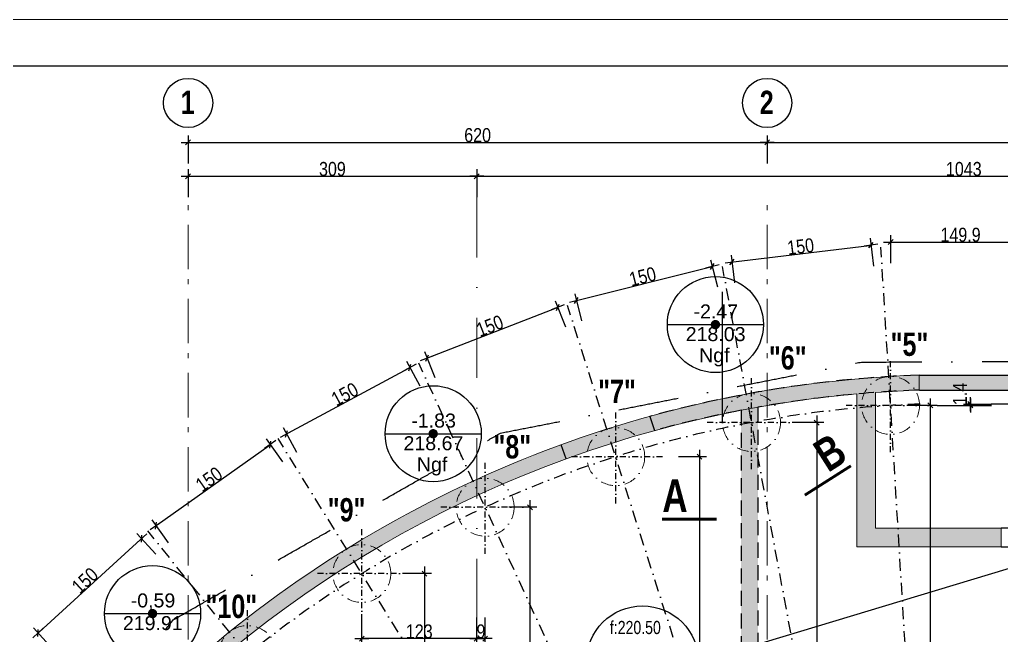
# Model space of a CAD drawing. Header units: centimetres. Extents: x 0 to 26456, y -12469 to -8269.
# Drawn here: x 22322 to 23373, y -8929 to -8269 of the extents above; entities that cross this region are included whole.
import ezdxf
from ezdxf.enums import TextEntityAlignment as Align

# ---------------------------------------------------------------- set-up
doc = ezdxf.new("R2010")
doc.units = ezdxf.units.CM
doc.header["$LTSCALE"] = 25.4
doc.header["$PDMODE"] = 1
doc.header["$PDSIZE"] = -2
for name, pattern in [('CACHEX2', [19.049999999999997, 12.7, -6.35]), ('Style de ligne -6', [1.0416400000000001, 0.625, -0.20828, 0.06943000000000005, -0.13893]), ('TIRETPTX2', [50.8, 25.4, -12.7, 0, -12.7])]:
    doc.linetypes.add(name, pattern=pattern)
for name, color, linetype in [('01_cote_gen', 4, 'Continuous'), ('01_linteaux', 2, 'Continuous'), ('01_murs_sup', 2, 'CACHEX2'), ('01_poch_murs', 253, 'Continuous'), ('01_texte', 230, 'Continuous'), ('AA_COTES', 2, 'Continuous')]:
    doc.layers.add(name, color=color, linetype=linetype)
for name, color, linetype, lineweight in [('01_murs_coup', 5, 'Continuous', 60), ('01_PIEUX', 5, 'Continuous', 60), ('B Général', 7, 'Continuous', 5)]:
    doc.layers.add(name, color=color, linetype=linetype, lineweight=lineweight)
doc.styles.add('Eurostile', font='')
doc.styles.add('impact', font='impact.ttf')
doc.styles.add('MATTE_TXT', font='arial.ttf')
doc.styles.add('STYLE2', font='ARIALN.TTF')
doc.styles.get('Eurostile').set_extended_font_data('Eurostile')
doc.dimstyles.new('JB50', dxfattribs={"dimscale": 0.1, "dimtxt": 150, "dimasz": 15, "dimexe": 0.1, "dimexo": 0.1, "dimgap": 0.09, "dimtad": 1, "dimdec": 1, "dimdsep": 46, "dimtxsty": 'STYLE2', "dimblk1": 'BOND_G', "dimblk2": 'BOND_D', "dimsah": 1, "dimcen": 1.5, "dimdle": 0.01, "dimse1": 1, "dimse2": 1, "dimclrd": 4, "dimclre": 2, "dimclrt": 6, "dimazin": 2, "dimtfac": 2.333333333333333, "dimtdec": 1, "dimtix": 1, "dimtmove": 2, "dimatfit": 3, "dimldrblk": 'BOND_G', "dimfxl": 1, "dimtolj": 1, "dimtzin": 0, "dimarcsym": 0})

# ---------------------------------------------------------------- blocks, each defined once
blk = doc.blocks.new('BOND_G')
at = {"layer": 'AA_COTES', "color": 0}
for p, q in [((0, -5), (0, 14.99999999999999)), ((5, 0), (-5, 0)), ((1.767766952966312, 1.767766952966312), (-1.767766952966426, -1.767766952966426))]:
    blk.add_line(p, q, dxfattribs=at)
blk = doc.blocks.new('BOND_D')
at = {"layer": 'AA_COTES', "color": 0}
for p, q in [((5, 0), (-5, 0)), ((-1.767766952966312, -1.767766952966312), (1.767766952966426, 1.767766952966426)), ((0, 5), (0, -15))]:
    blk.add_line(p, q, dxfattribs=at)
blk = doc.blocks.new('*D4')
at = {"layer": '01_cote_gen', "color": 4, "lineweight": -2, "transparency": 16777216}
blk.add_line((22813.11679934855, -8437.09799820032), (23853.10769220155, -8437.09799820032), dxfattribs=at)
at = {"layer": 'Defpoints', "color": 0, "transparency": 16777216}
for p in [(23854.60769220155, -8437.09799820032), (22811.61679934855, -8628.051848474306), (23854.60769220155, -8655.22295320542)]:
    blk.add_point(p, dxfattribs=at)
at = {"layer": '01_cote_gen', "color": 4, "lineweight": -2, "transparency": 16777216, "xscale": 1.5, "yscale": 1.5, "zscale": 1.5, "rotation": 180}
blk.add_blockref('BOND_G', (22811.61679934855, -8437.09799820032), dxfattribs=at)
at = {"layer": '01_cote_gen', "color": 4, "lineweight": -2, "transparency": 16777216, "xscale": 1.5, "yscale": 1.5, "zscale": 1.5}
blk.add_blockref('BOND_D', (23854.60769220155, -8437.09799820032), dxfattribs=at)
at = {"layer": '01_cote_gen', "color": 6, "transparency": 16777216, "insert": (23333.11224577505, -8429.430403384495), "char_height": 15, "attachment_point": 5, "style": 'STYLE2'}
blk.add_mtext('\\A1;1043', dxfattribs=at)
blk = doc.blocks.new('*D5')
at = {"layer": '01_cote_gen', "color": 4, "lineweight": -2, "transparency": 16777216}
for p, q in [((23340.1865735763, -8679.771448664153), (23340.1865735763, -8678.271448664153)), ((23340.1865735763, -8681.271448664153), (23340.1865735763, -8682.70054352863)), ((23340.1865735763, -8684.20054352863), (23340.1865735763, -8685.70054352863))]:
    blk.add_line(p, q, dxfattribs=at)
at = {"layer": 'Defpoints', "color": 0, "transparency": 16777216}
for p in [(23348.98989700803, -8681.271448664153), (23337.69085532631, -8682.70054352863), (23340.1865735763, -8682.70054352863)]:
    blk.add_point(p, dxfattribs=at)
at = {"layer": '01_cote_gen', "color": 4, "lineweight": -2, "transparency": 16777216, "xscale": 1.5, "yscale": 1.5, "zscale": 1.5}
for name, p, rotation in [('BOND_G', (23340.1865735763, -8681.271448664153), 270), ('BOND_D', (23340.1865735763, -8682.70054352863), 90)]:
    blk.add_blockref(name, p, dxfattribs=dict(at, rotation=rotation))
at = {"layer": '01_cote_gen', "color": 6, "transparency": 16777216, "insert": (23328.91855493089, -8670.407306938645), "char_height": 15, "attachment_point": 5, "rotation": 90, "style": 'STYLE2'}
blk.add_mtext('\\A1;1.4', dxfattribs=at)
blk = doc.blocks.new('*D6')
at = {"layer": '01_cote_gen', "color": 4, "lineweight": -2, "transparency": 16777216}
blk.add_line((22504.06853138313, -8400.81244869095), (23121.06599098188, -8400.81244869095), dxfattribs=at)
at = {"layer": 'Defpoints', "color": 0, "transparency": 16777216}
for p in [(22502.56853138313, -8404.476490234649), (23122.56599098188, -8400.81244869095), (23122.56599098188, -8404.476490234649)]:
    blk.add_point(p, dxfattribs=at)
at = {"layer": '01_cote_gen', "color": 4, "lineweight": -2, "transparency": 16777216, "xscale": 1.5, "yscale": 1.5, "zscale": 1.5, "rotation": 180}
blk.add_blockref('BOND_G', (22502.56853138313, -8400.81244869095), dxfattribs=at)
at = {"layer": '01_cote_gen', "color": 4, "lineweight": -2, "transparency": 16777216, "xscale": 1.5, "yscale": 1.5, "zscale": 1.5}
blk.add_blockref('BOND_D', (23122.56599098188, -8400.81244869095), dxfattribs=at)
at = {"layer": '01_cote_gen', "color": 6, "transparency": 16777216, "insert": (22812.56726118251, -8393.144853875125), "char_height": 15, "attachment_point": 5, "style": 'STYLE2'}
blk.add_mtext('\\A1;620', dxfattribs=at)
blk = doc.blocks.new('*D7')
at = {"layer": '01_cote_gen', "color": 4, "lineweight": -2, "transparency": 16777216}
blk.add_line((23124.06599098188, -8400.81244869095), (23671.08265477331, -8400.81244869095), dxfattribs=at)
at = {"layer": 'Defpoints', "color": 0, "transparency": 16777216}
for p in [(23672.58265477331, -8362.340485538267), (23122.56599098188, -8404.476490234649), (23672.58265477331, -8400.81244869095)]:
    blk.add_point(p, dxfattribs=at)
at = {"layer": '01_cote_gen', "color": 4, "lineweight": -2, "transparency": 16777216, "xscale": 1.5, "yscale": 1.5, "zscale": 1.5, "rotation": 180}
blk.add_blockref('BOND_G', (23122.56599098188, -8400.81244869095), dxfattribs=at)
at = {"layer": '01_cote_gen', "color": 4, "lineweight": -2, "transparency": 16777216, "xscale": 1.5, "yscale": 1.5, "zscale": 1.5}
blk.add_blockref('BOND_D', (23672.58265477331, -8400.81244869095), dxfattribs=at)
at = {"layer": '01_cote_gen', "color": 6, "transparency": 16777216, "insert": (23397.5743228776, -8393.144853875125), "char_height": 15, "attachment_point": 5, "style": 'STYLE2'}
blk.add_mtext('\\A1;550', dxfattribs=at)
blk = doc.blocks.new('*D11')
at = {"layer": '01_cote_gen', "color": 4, "lineweight": -2, "ltscale": 3, "transparency": 16777216}
blk.add_line((23256.19249548027, -8507.610611675671), (23403.10769220155, -8507.610611675671), dxfattribs=at)
at = {"layer": 'Defpoints', "color": 0, "ltscale": 3, "transparency": 16777216}
for p in [(23404.60769220155, -8507.610611675671), (23254.69249548027, -8652.700543528781), (23404.60769220155, -8651.271448664153)]:
    blk.add_point(p, dxfattribs=at)
at = {"layer": '01_cote_gen', "color": 4, "lineweight": -2, "ltscale": 3, "transparency": 16777216, "xscale": 1.5, "yscale": 1.5, "zscale": 1.5, "rotation": 180}
blk.add_blockref('BOND_G', (23254.69249548027, -8507.610611675671), dxfattribs=at)
at = {"layer": '01_cote_gen', "color": 4, "lineweight": -2, "ltscale": 3, "transparency": 16777216, "xscale": 1.5, "yscale": 1.5, "zscale": 1.5}
blk.add_blockref('BOND_D', (23404.60769220155, -8507.610611675671), dxfattribs=at)
at = {"layer": '01_cote_gen', "color": 6, "ltscale": 3, "transparency": 16777216, "insert": (23329.65009384091, -8499.943016859846), "char_height": 15, "attachment_point": 5, "style": 'STYLE2'}
blk.add_mtext('\\A1;149.9', dxfattribs=at)
blk = doc.blocks.new('*D12')
at = {"layer": '01_cote_gen', "color": 4, "lineweight": -2, "ltscale": 3, "transparency": 16777216}
blk.add_line((23086.40844261652, -8528.928467902506), (23232.29918513714, -8511.167859108715), dxfattribs=at)
at = {"layer": 'Defpoints', "color": 0, "ltscale": 3, "transparency": 16777216}
for p in [(23233.78819187311, -8510.986588757545), (23251.06708845689, -8652.920408809076), (23102.19833246432, -8671.043558305204)]:
    blk.add_point(p, dxfattribs=at)
at = {"layer": '01_cote_gen', "color": 4, "lineweight": -2, "ltscale": 3, "transparency": 16777216, "xscale": 1.5, "yscale": 1.5, "zscale": 1.5}
for name, p, rotation in [('BOND_D', (23233.78819187311, -8510.986588757545), 6.940982136506306), ('BOND_G', (23084.91943588054, -8529.109738253675), 186.9409821365063)]:
    blk.add_blockref(name, p, dxfattribs=dict(at, rotation=rotation))
at = {"layer": '01_cote_gen', "color": 6, "ltscale": 3, "transparency": 16777216, "insert": (23158.4272088069, -8512.436763285936), "char_height": 15, "attachment_point": 5, "rotation": 6.940982136506305, "style": 'STYLE2'}
blk.add_mtext('\\A1;150', dxfattribs=at)
blk = doc.blocks.new('*D13')
at = {"layer": '01_cote_gen', "color": 4, "lineweight": -2, "ltscale": 3, "transparency": 16777216}
blk.add_line((22919.84710811955, -8569.999089297226), (23062.3955473764, -8534.17444881681), dxfattribs=at)
at = {"layer": 'Defpoints', "color": 0, "ltscale": 3, "transparency": 16777216}
for p in [(23063.85030970044, -8533.808844412337), (23098.51165139825, -8671.728446544068), (22953.05368749333, -8708.28429583343)]:
    blk.add_point(p, dxfattribs=at)
at = {"layer": '01_cote_gen', "color": 4, "lineweight": -2, "ltscale": 3, "transparency": 16777216, "xscale": 1.5, "yscale": 1.5, "zscale": 1.5}
for name, p, rotation in [('BOND_D', (23063.85030970044, -8533.808844412337), 14.10716349451019), ('BOND_G', (22918.39234579552, -8570.364693701697), 194.1071634945102)]:
    blk.add_blockref(name, p, dxfattribs=dict(at, rotation=rotation))
at = {"layer": '01_cote_gen', "color": 6, "ltscale": 3, "transparency": 16777216, "insert": (22989.25245679039, -8544.650417021001), "char_height": 15, "attachment_point": 5, "rotation": 14.107163494510194, "style": 'STYLE2'}
blk.add_mtext('\\A1;150', dxfattribs=at)
blk = doc.blocks.new('*D14')
at = {"layer": '01_cote_gen', "color": 4, "lineweight": -2, "ltscale": 3, "transparency": 16777216}
blk.add_line((22759.9651137356, -8631.229196153961), (22897.00827380621, -8578.100722827754), dxfattribs=at)
at = {"layer": 'Defpoints', "color": 0, "ltscale": 3, "transparency": 16777216}
for p in [(22898.40685261266, -8577.558526071822), (22949.52184046411, -8709.407966185092), (22809.6815227806, -8763.620833023164)]:
    blk.add_point(p, dxfattribs=at)
at = {"layer": '01_cote_gen', "color": 4, "lineweight": -2, "ltscale": 3, "transparency": 16777216, "xscale": 1.5, "yscale": 1.5, "zscale": 1.5}
for name, p, rotation in [('BOND_D', (22898.40685261266, -8577.558526071822), 21.19016349450769), ('BOND_G', (22758.56653492915, -8631.771392909894), 201.1901634945077)]:
    blk.add_blockref(name, p, dxfattribs=dict(at, rotation=rotation))
at = {"layer": '01_cote_gen', "color": 6, "ltscale": 3, "transparency": 16777216, "insert": (22825.71513041428, -8597.51580242028), "char_height": 15, "attachment_point": 5, "rotation": 21.190163494507694, "style": 'STYLE2'}
blk.add_mtext('\\A1;150', dxfattribs=at)
blk = doc.blocks.new('*D15')
at = {"layer": '01_cote_gen', "color": 4, "lineweight": -2, "ltscale": 3, "transparency": 16777216}
blk.add_line((22609.2976188597, -8712.325001130026), (22738.7438284932, -8642.703587673888), dxfattribs=at)
at = {"layer": 'Defpoints', "color": 0, "ltscale": 3, "transparency": 16777216}
for p in [(22740.06487746256, -8641.99307404238), (22806.31518526913, -8765.171429765027), (22674.22687769692, -8836.213870484178)]:
    blk.add_point(p, dxfattribs=at)
at = {"layer": '01_cote_gen', "color": 4, "lineweight": -2, "ltscale": 3, "transparency": 16777216, "xscale": 1.5, "yscale": 1.5, "zscale": 1.5}
for name, p, rotation in [('BOND_D', (22740.06487746256, -8641.99307404238), 28.27316349450504), ('BOND_G', (22607.97656989034, -8713.035514761534), 208.273163494505)]:
    blk.add_blockref(name, p, dxfattribs=dict(at, rotation=rotation))
at = {"layer": '01_cote_gen', "color": 6, "ltscale": 3, "transparency": 16777216, "insert": (22670.38876991811, -8670.761448916019), "char_height": 15, "attachment_point": 5, "rotation": 28.27316349450504, "style": 'STYLE2'}
blk.add_mtext('\\A1;150', dxfattribs=at)
blk = doc.blocks.new('*D16')
at = {"layer": '01_cote_gen', "color": 4, "lineweight": -2, "ltscale": 3, "transparency": 16777216}
blk.add_line((22469.47936920094, -8810.6275604507), (22589.35290837535, -8725.575829099093), dxfattribs=at)
at = {"layer": 'Defpoints', "color": 0, "ltscale": 3, "transparency": 16777216}
for p in [(22590.57626451555, -8724.707843065647), (22671.07742965817, -8838.167727067506), (22548.75717820338, -8924.955430486003)]:
    blk.add_point(p, dxfattribs=at)
at = {"layer": '01_cote_gen', "color": 4, "lineweight": -2, "ltscale": 3, "transparency": 16777216, "xscale": 1.5, "yscale": 1.5, "zscale": 1.5}
for name, p, rotation in [('BOND_D', (22590.57626451555, -8724.707843065647), 35.35616349450285), ('BOND_G', (22468.25601306075, -8811.495546484144), 215.3561634945029)]:
    blk.add_blockref(name, p, dxfattribs=dict(at, rotation=rotation))
at = {"layer": '01_cote_gen', "color": 6, "ltscale": 3, "transparency": 16777216, "insert": (22524.97922864798, -8761.848228642602), "char_height": 15, "attachment_point": 5, "rotation": 35.356163494502844, "style": 'STYLE2'}
blk.add_mtext('\\A1;150', dxfattribs=at)
blk = doc.blocks.new('*D17')
at = {"layer": '01_cote_gen', "color": 4, "lineweight": -2, "ltscale": 3, "transparency": 16777216}
blk.add_line((22343.14178460067, -8925.603607226258), (22451.61303967091, -8826.41969107254), dxfattribs=at)
at = {"layer": 'Defpoints', "color": 0, "ltscale": 3, "transparency": 16777216}
for p in [(22452.72003106233, -8825.407480590806), (22545.87268923757, -8927.282725461539), (22435.18745138449, -9028.491062578723)]:
    blk.add_point(p, dxfattribs=at)
at = {"layer": '01_cote_gen', "color": 4, "lineweight": -2, "ltscale": 3, "transparency": 16777216, "xscale": 1.5, "yscale": 1.5, "zscale": 1.5}
for name, p, rotation in [('BOND_D', (22452.72003106233, -8825.407480590806), 42.43916349449707), ('BOND_G', (22342.03479320925, -8926.615817707992), 222.439163494497)]:
    blk.add_blockref(name, p, dxfattribs=dict(at, rotation=rotation))
at = {"layer": '01_cote_gen', "color": 6, "ltscale": 3, "transparency": 16777216, "insert": (22392.20326557428, -8870.353008180082), "char_height": 15, "attachment_point": 5, "rotation": 42.43916349449706, "style": 'STYLE2'}
blk.add_mtext('\\A1;150', dxfattribs=at)
blk = doc.blocks.new('*D24')
at = {"layer": '01_cote_gen', "color": 4, "lineweight": -2, "ltscale": 3, "transparency": 16777216}
blk.add_line((22504.06853138313, -8437.09799820032), (22810.11679934855, -8437.09799820032), dxfattribs=at)
at = {"layer": 'Defpoints', "color": 0, "ltscale": 3, "transparency": 16777216}
for p in [(22811.61679934855, -8437.09799820032), (22502.56853138313, -8647.511518568235), (22811.61679934855, -8647.511518568235)]:
    blk.add_point(p, dxfattribs=at)
at = {"layer": '01_cote_gen', "color": 4, "lineweight": -2, "ltscale": 3, "transparency": 16777216, "xscale": 1.5, "yscale": 1.5, "zscale": 1.5, "rotation": 180}
blk.add_blockref('BOND_G', (22502.56853138313, -8437.09799820032), dxfattribs=at)
at = {"layer": '01_cote_gen', "color": 4, "lineweight": -2, "ltscale": 3, "transparency": 16777216, "xscale": 1.5, "yscale": 1.5, "zscale": 1.5}
blk.add_blockref('BOND_D', (22811.61679934855, -8437.09799820032), dxfattribs=at)
at = {"layer": '01_cote_gen', "color": 6, "ltscale": 3, "transparency": 16777216, "insert": (22657.09266536584, -8429.430403384495), "char_height": 15, "attachment_point": 5, "style": 'STYLE2'}
blk.add_mtext('\\A1;309', dxfattribs=at)
blk = doc.blocks.new('*D70')
at = {"layer": '01_cote_gen', "color": 4, "lineweight": -2, "ltscale": 3, "transparency": 16777216}
blk.add_line((22755.70509486925, -8864.367652609077), (22755.70509486925, -10478.11906668692), dxfattribs=at)
at = {"layer": 'Defpoints', "color": 0, "ltscale": 3, "transparency": 16777216}
for p in [(22738.581576638, -8862.867652609077), (22526.94783107869, -10479.61906668692), (22755.70509486925, -10479.61906668692)]:
    blk.add_point(p, dxfattribs=at)
at = {"layer": '01_cote_gen', "color": 4, "lineweight": -2, "ltscale": 3, "transparency": 16777216, "xscale": 1.5, "yscale": 1.5, "zscale": 1.5}
for name, p, rotation in [('BOND_G', (22755.70509486925, -8862.867652609077), 90), ('BOND_D', (22755.70509486925, -10479.61906668692), 270)]:
    blk.add_blockref(name, p, dxfattribs=dict(at, rotation=rotation))
at = {"layer": '01_cote_gen', "color": 6, "ltscale": 3, "transparency": 16777216, "insert": (22748.03750005343, -9769.955014472356), "char_height": 15, "attachment_point": 5, "rotation": 90, "style": 'STYLE2'}
blk.add_mtext('\\A1;1616.8', dxfattribs=at)
blk = doc.blocks.new('*D71')
at = {"layer": '01_cote_gen', "color": 4, "lineweight": -2, "ltscale": 3, "transparency": 16777216}
blk.add_line((22868.62424781564, -8793.34124405252), (22868.62424781564, -10478.11906668692), dxfattribs=at)
at = {"layer": 'Defpoints', "color": 0, "ltscale": 3, "transparency": 16777216}
for p in [(22876.17766987517, -8791.84124405252), (22594.509726153, -10479.61906668692), (22868.62424781564, -10479.61906668692)]:
    blk.add_point(p, dxfattribs=at)
at = {"layer": '01_cote_gen', "color": 4, "lineweight": -2, "ltscale": 3, "transparency": 16777216, "xscale": 1.5, "yscale": 1.5, "zscale": 1.5}
for name, p, rotation in [('BOND_G', (22868.62424781564, -8791.84124405252), 90), ('BOND_D', (22868.62424781564, -10479.61906668692), 270)]:
    blk.add_blockref(name, p, dxfattribs=dict(at, rotation=rotation))
at = {"layer": '01_cote_gen', "color": 6, "ltscale": 3, "transparency": 16777216, "insert": (22860.95665299982, -9635.730155369714), "char_height": 15, "attachment_point": 5, "rotation": 90, "style": 'STYLE2'}
blk.add_mtext('\\A1;1687.8', dxfattribs=at)
blk = doc.blocks.new('*D72')
at = {"layer": '01_cote_gen', "color": 4, "lineweight": -2, "ltscale": 3, "transparency": 16777216}
blk.add_line((23050.13141573343, -8739.14061144355), (23050.13141573343, -10478.11906668692), dxfattribs=at)
at = {"layer": 'Defpoints', "color": 0, "ltscale": 3, "transparency": 16777216}
for p in [(23014.98744852547, -8737.64061144355), (23027.63141573343, -10479.61906668692), (23050.13141573343, -10479.61906668692)]:
    blk.add_point(p, dxfattribs=at)
at = {"layer": '01_cote_gen', "color": 4, "lineweight": -2, "ltscale": 3, "transparency": 16777216, "xscale": 1.5, "yscale": 1.5, "zscale": 1.5}
for name, p, rotation in [('BOND_G', (23050.13141573343, -8737.64061144355), 90), ('BOND_D', (23050.13141573343, -10479.61906668692), 270)]:
    blk.add_blockref(name, p, dxfattribs=dict(at, rotation=rotation))
at = {"layer": '01_cote_gen', "color": 6, "ltscale": 3, "transparency": 16777216, "insert": (23042.59171996263, -9608.629839065228), "char_height": 15, "attachment_point": 5, "rotation": 90, "style": 'STYLE2'}
blk.add_mtext('\\A1;1742', dxfattribs=at)
blk = doc.blocks.new('*D73')
at = {"layer": '01_cote_gen', "color": 4, "lineweight": -2, "ltscale": 3, "transparency": 16777216}
blk.add_line((23175.6246901243, -8702.593011720415), (23175.6246901243, -10478.11906668692), dxfattribs=at)
at = {"layer": 'Defpoints', "color": 0, "ltscale": 3, "transparency": 16777216}
for p in [(23155.87397407896, -8701.093011720415), (22929.34263690534, -10479.61906668692), (23175.6246901243, -10479.61906668692)]:
    blk.add_point(p, dxfattribs=at)
at = {"layer": '01_cote_gen', "color": 4, "lineweight": -2, "ltscale": 3, "transparency": 16777216, "xscale": 1.5, "yscale": 1.5, "zscale": 1.5}
for name, p, rotation in [('BOND_G', (23175.6246901243, -8701.093011720415), 90), ('BOND_D', (23175.6246901243, -10479.61906668692), 270)]:
    blk.add_blockref(name, p, dxfattribs=dict(at, rotation=rotation))
at = {"layer": '01_cote_gen', "color": 6, "ltscale": 3, "transparency": 16777216, "insert": (23167.95709530848, -9590.356039203662), "char_height": 15, "attachment_point": 5, "rotation": 90, "style": 'STYLE2'}
blk.add_mtext('\\A1;1778.5', dxfattribs=at)
blk = doc.blocks.new('*D74')
at = {"layer": '01_cote_gen', "color": 4, "lineweight": -2, "ltscale": 3, "transparency": 16777216}
blk.add_line((23297.18423705065, -8684.20054352863), (23297.18423705065, -10478.11906668692), dxfattribs=at)
at = {"layer": 'Defpoints', "color": 0, "ltscale": 3, "transparency": 16777216}
for p in [(23291.04749335541, -8682.70054352863), (23291.04749335541, -10479.61906668692), (23297.18423705065, -10479.61906668692)]:
    blk.add_point(p, dxfattribs=at)
at = {"layer": '01_cote_gen', "color": 4, "lineweight": -2, "ltscale": 3, "transparency": 16777216, "xscale": 1.5, "yscale": 1.5, "zscale": 1.5}
for name, p, rotation in [('BOND_G', (23297.18423705065, -8682.70054352863), 90), ('BOND_D', (23297.18423705065, -10479.61906668692), 270)]:
    blk.add_blockref(name, p, dxfattribs=dict(at, rotation=rotation))
at = {"layer": '01_cote_gen', "color": 6, "ltscale": 3, "transparency": 16777216, "insert": (23289.51664223483, -9474.66096275775), "char_height": 15, "attachment_point": 5, "rotation": 90, "style": 'STYLE2'}
blk.add_mtext('\\A1;1796.9', dxfattribs=at)
blk = doc.blocks.new('*D75')
at = {"layer": '01_cote_gen', "color": 4, "lineweight": -2, "ltscale": 3, "transparency": 16777216}
blk.add_line((22819.14007581396, -8932.648922065668), (22813.11679934855, -8932.648922065668), dxfattribs=at)
at = {"layer": 'Defpoints', "color": 0, "ltscale": 3, "transparency": 16777216}
for p in [(22820.64007581396, -8833.253030763608), (22811.61679934855, -8928.48094910725), (22811.61679934855, -8932.648922065668)]:
    blk.add_point(p, dxfattribs=at)
at = {"layer": '01_cote_gen', "color": 4, "lineweight": -2, "ltscale": 3, "transparency": 16777216, "xscale": 1.5, "yscale": 1.5, "zscale": 1.5, "rotation": 180}
blk.add_blockref('BOND_D', (22811.61679934855, -8932.648922065668), dxfattribs=at)
at = {"layer": '01_cote_gen', "color": 4, "lineweight": -2, "ltscale": 3, "transparency": 16777216, "xscale": 1.5, "yscale": 1.5, "zscale": 1.5}
blk.add_blockref('BOND_G', (22820.64007581396, -8932.648922065668), dxfattribs=at)
at = {"layer": '01_cote_gen', "color": 6, "ltscale": 3, "transparency": 16777216, "insert": (22816.12843758125, -8924.981327249843), "char_height": 15, "attachment_point": 5, "style": 'STYLE2'}
blk.add_mtext('\\A1;9', dxfattribs=at)
blk = doc.blocks.new('*D76')
at = {"layer": '01_cote_gen', "color": 4, "lineweight": -2, "ltscale": 3, "transparency": 16777216}
blk.add_line((22810.11679934855, -8932.64892206567), (22690.081576638, -8932.64892206567), dxfattribs=at)
at = {"layer": 'Defpoints', "color": 0, "ltscale": 3, "transparency": 16777216}
for p in [(22688.581576638, -8912.867652609077), (22688.581576638, -8932.64892206567), (22811.61679934855, -8971.238851883356)]:
    blk.add_point(p, dxfattribs=at)
at = {"layer": '01_cote_gen', "color": 4, "lineweight": -2, "ltscale": 3, "transparency": 16777216, "xscale": 1.5, "yscale": 1.5, "zscale": 1.5, "rotation": 180}
blk.add_blockref('BOND_D', (22688.581576638, -8932.64892206567), dxfattribs=at)
at = {"layer": '01_cote_gen', "color": 4, "lineweight": -2, "ltscale": 3, "transparency": 16777216, "xscale": 1.5, "yscale": 1.5, "zscale": 1.5}
blk.add_blockref('BOND_G', (22811.61679934855, -8932.64892206567), dxfattribs=at)
at = {"layer": '01_cote_gen', "color": 6, "ltscale": 3, "transparency": 16777216, "insert": (22750.09918799327, -8924.981327249845), "char_height": 15, "attachment_point": 5, "style": 'STYLE2'}
blk.add_mtext('\\A1;123', dxfattribs=at)
blk = doc.blocks.new('*D208')
at = {"layer": '01_cote_gen', "color": 4, "lineweight": -2, "ltscale": 3, "transparency": 16777216}
blk.add_line((25181.35043930488, -8824.443182918727), (25181.35043930488, -8881.443182918292), dxfattribs=at)
at = {"layer": 'Defpoints', "color": 0, "ltscale": 3, "transparency": 16777216}
for p in [(25158.85043930488, -8822.943182918727), (-1.600710675120354e-10, -8882.943182918285), (25181.35043930488, -8882.943182918292)]:
    blk.add_point(p, dxfattribs=at)
at = {"layer": '01_cote_gen', "color": 4, "lineweight": -2, "ltscale": 3, "transparency": 16777216, "xscale": 1.5, "yscale": 1.5, "zscale": 1.5}
for name, p, rotation in [('BOND_G', (25181.35043930488, -8822.943182918727), 90), ('BOND_D', (25181.35043930488, -8882.943182918292), 270)]:
    blk.add_blockref(name, p, dxfattribs=dict(at, rotation=rotation))
at = {"layer": '01_cote_gen', "color": 6, "ltscale": 3, "transparency": 16777216, "insert": (25173.68284448905, -8852.943182918507), "char_height": 15, "attachment_point": 5, "rotation": 90, "style": 'STYLE2'}
blk.add_mtext('\\A1;60', dxfattribs=at)

msp = doc.modelspace()

# ---------------------------------------------------------------- hatches: boundary and pattern name
at = {"layer": '01_murs_sup'}
h = msp.add_hatch(dxfattribs=at)
h.set_pattern_fill('DASH', color=256, scale=2.5, angle=135)
h.set_pattern_definition([(135, (22300.90832592763, 21.99622642726172), (-11.22532015133644, 8.881784197001252e-16), [7.9375, -7.9375])])
h.paths.add_polyline_path([(23861.70769232751, -8650.271447418243), (23469.62880998327, -8650.271447418243), (23404.57216349531, -8650.271447418243), (23285.18806140427, -8650.270866889205), (23285.18806140427, -8666.270866889205), (23404.57216349531, -8666.271447418243), (23469.62880998327, -8666.271447418243), (23845.70769232751, -8666.271447418243), (23845.70769232751, -8709.869305777982), (23861.70769232751, -8709.869305777982)])
edge = h.paths.add_edge_path()
edge.add_line((23285.18806140427, -8666.275760730741), (23285.18806140427, -8650.26597304766))
edge.add_arc((23328.42552207362, -9894.24082311362), 1244.726036363729, 91.99065690945952, 105.4374049301709)
edge.add_line((22997.09754936946, -8694.422220113354), (23001.97659235681, -8709.673911231952))
edge.add_arc((23328.4255220736, -9894.240823113614), 1228.726036363721, 100.96876842156871, 105.40741060858119, ccw=False)
edge.add_line((23094.63104173568, -8687.962325667184), (23094.63104173568, -9131.933370200186))
edge.add_line((23094.63104173568, -9131.933370200186), (23112.63104173568, -9131.933370200186))
edge.add_line((23112.63104173568, -9131.933370200186), (23112.63104173568, -8684.612609696871))
edge.add_arc((23328.42552207363, -9894.240823113634), 1228.726036363744, 92.01658912154511, 100.11500619332628, ccw=False)
edge = h.paths.add_edge_path()
edge.add_line((22907.35379323903, -8739.915794530089), (22901.84966289844, -8724.892311347037))
edge.add_arc((23328.42552207364, -9894.240823113621), 1244.726036363739, 110.0418623549664, 114.5318347731379)
edge.add_line((22811.61679934855, -8761.87531246035), (22811.61679934855, -8779.486851802729))
edge.add_arc((23328.42552207361, -9894.240823113625), 1228.726036363732, 110.04082872009329, 114.8728105389142, ccw=False)
edge = h.paths.add_edge_path()
edge.add_line((22811.61679934855, -8779.486851802729), (22811.61679934855, -8761.87531246035))
edge.add_arc((23328.42552207362, -9894.240823113621), 1244.726036363732, 114.5318347731372, 132.2435410596625)
edge.add_line((22491.61692188532, -8972.777708142292), (22491.61692188532, -9146.932218345322))
edge.add_line((22491.61692188532, -9146.932218345322), (22811.61679934855, -9146.932218345322))
edge.add_line((22811.61679934855, -9146.932218345322), (22811.61679934855, -9128.932218345322))
edge.add_line((22811.61679934855, -9128.932218345322), (22507.61692188532, -9128.932218345322))
edge.add_line((22507.61692188532, -9128.932218345322), (22507.61692188532, -8979.888093421707))
edge.add_arc((23328.42552207362, -9894.240823113629), 1228.726036363738, 114.87281053891451, 131.9141195546821, ccw=False)
edge = h.paths.add_edge_path()
edge.add_line((22948.66533723733, -9128.932218345322), (22811.61679934855, -9128.932218345322))
edge.add_line((22811.61679934855, -9128.932218345322), (22811.61679934855, -9146.932218345322))
edge.add_line((22811.61679934855, -9146.932218345322), (22930.66533739676, -9146.932218345322))
edge.add_line((22930.66533739676, -9146.932218345322), (22930.66533739676, -9603.365819732091))
edge.add_arc((22795.13323782451, -10478.42748301673), 885.4952651284681, 80.01527817756698, 81.1958183215757, ccw=False)
edge.add_line((22948.66533739676, -9606.343909632918), (22948.66533739676, -9529.209459907932))
edge.add_line((22948.66533739676, -9529.209459907932), (23302.63104169572, -9529.209459907932))
edge.add_line((23302.63104169572, -9529.209459907932), (23302.63104169572, -9752.791318240726))
edge.add_arc((22795.1332378245, -10478.42748301673), 885.4952651284685, 55.03170159053031, 88.9333731110586)
edge.add_line((22811.61679934855, -9593.085652555506), (22811.61679934855, -9613.089198783744))
edge.add_arc((22795.1332378245, -10478.42748301672), 865.4952651284659, -1.1368683772161603e-13, 88.90872238282162, ccw=False)
edge.add_line((23660.62850295296, -10478.42748301673), (23660.62850295296, -10479.61906668692))
edge.add_line((23660.62850295296, -10479.61906668692), (23680.62770121391, -10479.61906668692))
edge.add_arc((22795.1332378245, -10478.42748301673), 885.4952651284664, 359.9228988132043, 397.7134231330929)
edge.add_line((23495.6310482265, -9936.759058436768), (23495.6310482265, -9628.25820140395))
edge.add_line((23495.6310482265, -9628.25820140395), (23660.63104173569, -9628.25820140395))
edge.add_line((23660.63104173569, -9628.25820140395), (23660.63104173569, -9824.25820130128))
edge.add_line((23660.63104173569, -9824.25820130128), (23680.63104173569, -9824.25820130128))
edge.add_line((23680.63104173569, -9824.25820130128), (23680.63104173569, -9603.656350933821))
edge.add_line((23680.63104173569, -9603.656350933821), (23660.63104173569, -9603.656350933821))
edge.add_line((23660.63104173569, -9603.656350933821), (23660.63104173569, -9608.25820140395))
edge.add_line((23660.63104173569, -9608.25820140395), (23320.63104169572, -9608.25820140395))
edge.add_line((23320.63104169572, -9608.25820140395), (23320.63104169573, -9338.263362550579))
edge.add_line((23320.63104169573, -9338.263362550579), (23302.63104169573, -9327.87105770516))
edge.add_line((23302.63104169573, -9327.87105770516), (23302.63104169573, -9511.20945975637))
edge.add_line((23302.63104169573, -9511.20945975637), (22948.66533723733, -9511.20945975637))
edge.add_line((22948.66533723733, -9511.20945975637), (22948.66533723733, -9128.932218345322))
edge = h.paths.add_edge_path(flags=16)
edge.add_line((23320.63104169572, -9628.25820140395), (23393.38104140661, -9628.25820140395))
edge.add_line((23393.38104140661, -9628.25820140395), (23393.38104140661, -9804.25818989591))
edge.add_line((23393.38104140661, -9804.25818989591), (23369.23917646119, -9804.25818989591))
edge.add_arc((22795.13323782445, -10478.42748301677), 885.4952651285361, 49.58310368497566, 53.59773383138837)
edge.add_line((23320.63104169572, -9765.71862051293), (23320.63104169572, -9628.25820140395))
h.paths.add_polyline_path([(23326.16632161964, -9633.258201366969), (23379.13104522341, -9633.258201366969), (23337.86108833283, -9649.869280311299), (23326.16631869937, -9761.061037828269)], flags=0)
h.paths.add_polyline_path([(23411.38104140661, -9628.25820140395), (23475.6310482265, -9628.25820140395), (23475.6310482265, -9804.25818989591), (23411.38104172609, -9804.25818989591), (23411.38104140661, -9804.25818989591)], flags=16)
h.paths.add_polyline_path([(23416.38104148648, -9633.258201366969), (23469.34576509025, -9633.258201366969), (23428.07580819966, -9649.869280311299), (23416.38103867616, -9793.024482197023)], flags=0)
edge = h.paths.add_edge_path(flags=16)
edge.add_line((23391.92834546426, -9824.25818989591), (23475.6310482265, -9824.25818989591))
edge.add_line((23475.6310482265, -9824.25818989591), (23475.6310482265, -9911.837159588049))
edge.add_arc((22795.13323782451, -10478.42748301668), 885.4952651284286, 39.78115545620342, 47.6259713194747)
at = {"layer": '01_poch_murs', "ltscale": 3}
h = msp.add_hatch(color=256, dxfattribs=at)
h.dxf.hatch_style = 1
h.paths.add_polyline_path([(23218.72442396653, -8670.421661018085), (23218.72442396653, -8834.193457554837), (23291.58092165978, -8834.193457554837), (23290.88577158232, -8814.193457554837), (23238.72442396653, -8814.193457554837), (23238.72442396652, -8709.271593416277, -0.2632590018333694), (23223.69249548027, -8682.70054352863, -0.3790391241957241), (23250.93316659622, -8651.929332204707, 0.02596882329312993), (23122.56599098188, -8666.655893644196), (23122.56599098188, -8674.970673162914, -0.08114261201418436), (23130.01112583312, -8681.640559299267, -0.01819964020957233)])
h.paths.add_polyline_path([(23254.69249548025, -8651.700543528632, 0.0007564488911460315), (23250.93316659621, -8651.929332204709, 0.37903912419554), (23223.69249548027, -8682.70054352863, 0.2632590018333694), (23238.72442396652, -8709.271593416277), (23238.72442396652, -8668.79340056278, -0.008631412760835077), (23281.07779372835, -8666.427374311783, 0.2601810642599326)])
h.paths.add_polyline_path([(23285.18806140427, -8650.26597304766, 0.006131959323084095), (23254.69249548027, -8651.70054352863, -0.2601810642597308), (23281.07779372834, -8666.427374311785, -0.000836855762576907), (23285.18806140427, -8666.275760730743)])
h.paths.add_polyline_path([(23373.07773278367, -8814.193457554837), (23290.88577158232, -8814.193457554837), (23291.58092165978, -8834.193457554837), (23373.07773278367, -8834.193457554837)])
h.paths.add_polyline_path([(23076.34714490081, -8691.65021771208, -0.2759147244667535), (23100.18974404588, -8670.618603950435, 0.03091526120728737), (22951.05027545534, -8708.099672642245, -0.275914724466765), (22982.00316207495, -8715.36032835129, -0.01980015537955334)])
h.paths.add_polyline_path([(23122.56599098188, -8682.882277555447), (23122.56599098188, -8674.970673162914, 0.4922987125551099), (23076.3471449008, -8691.650217712082, -0.009572407725344236)])
h = msp.add_hatch(color=256, dxfattribs=at)
h.dxf.hatch_style = 1
h.paths.add_polyline_path([(23122.56599098188, -8674.970673162914), (23122.56599098188, -8682.882277555447, -0.00153573510886985), (23130.01112583312, -8681.640559299267, 0.08114261201417547)])
h.paths.add_polyline_path([(23122.56599098188, -8666.655893644196, 0.00456423701291433), (23100.18974404588, -8670.618603950435, -0.1905069585674624), (23122.56599098188, -8674.970673162914)])
h.paths.add_polyline_path([(22982.00316207495, -8715.360328351291, 0.5973013658995763), (22929.98297554593, -8731.910745401334, -0.01110830613389704)])
h.paths.add_polyline_path([(22951.05027545534, -8708.099672642245, 0.03004253389109821), (22811.61679934855, -8761.87531246035), (22811.61679934855, -8762.1835219244, -0.2395731619115244), (22839.28259602928, -8767.073191242078, -0.01980015537955353), (22929.98297554593, -8731.910745401334, -0.2759147244667524)])
h.paths.add_polyline_path([(22839.28259602929, -8767.073191242074, 0.239573161911613), (22811.61679934855, -8762.1835219244), (22811.61679934855, -8779.48685180273, -0.006169873085291682)])
h.paths.add_polyline_path([(22811.61679934855, -8762.1835219244, 0.3129463956744268), (22789.70018098766, -8789.911760148267, -0.004938094607207588), (22811.61679934855, -8779.486851802729)])
h.paths.add_polyline_path([(22789.70018098765, -8789.911760148272, -0.2759147244667482), (22807.67063430703, -8763.684653580689, 0.03091526120728261), (22672.23920470707, -8836.525160705854, -0.2759147244667737), (22704.02775242792, -8835.98986152672, -0.01980015537954863)])
h.paths.add_polyline_path([(22704.02775242792, -8835.98986152672, 0.5766825594751681), (22657.581576638, -8862.867652609077, 0.01533620150585197), (22657.63987858065, -8864.768000295142, -0.01110830613389716)])
h.paths.add_polyline_path([(22657.63987858065, -8864.768000295142, -0.01533620150585204), (22657.581576638, -8862.867652609077, -0.2594805352761329), (22672.23920470707, -8836.525160705856, 0.03091526120728058), (22546.82305828174, -8925.509439191206, -0.2759147244667723), (22578.30300768888, -8921.058473370653, -0.01980015537954644)])
h.paths.add_polyline_path([(22578.30300768888, -8921.058473370653, 0.5362076320525502), (22535.28892922016, -8949.635770628222, 0.04627340198228372), (22535.81768689199, -8955.33694515442, -0.01110830613389714)])
h.paths.add_polyline_path([(22535.81768689199, -8955.336945154419, -0.04627340198227922), (22535.28892922016, -8949.635770628222, -0.2267463357051608), (22546.82305828174, -8925.509439191206, 0.011644211216067), (22502.56853138313, -8962.949710448296), (22502.56853138313, -9250.967124735616), (22511.61692188898, -9250.967124735616), (22511.61692188898, -8976.313057381183, -0.006516405898976424)])
h.paths.add_polyline_path([(22502.56853138313, -8962.949710448296, 0.002955468586818485), (22491.61692188532, -8972.77770814229), (22491.61692188532, -9065.51289225818), (22491.61692188657, -9250.967124735616), (22502.56853138313, -9250.967124735616)])

# ---------------------------------------------------------------- linework, layer by layer
at = {"layer": '01_cote_gen', "ltscale": 3}
for p, q in [((23074.87397407896, -8701.093011720415), (23074.87397407896, -8561.143241097467)), ((23285.1880614047, -8650.265973047646), (23385.18806212845, -8650.265973047646)), ((23285.74384585082, -8666.25631712304), (23385.18806212845, -8666.271447418243))]:
    msp.add_line(p, q, dxfattribs=at)
at = {"layer": '01_cote_gen'}
for p, q in [((23404.60769220155, -8681.271448664153), (23362.36909564774, -8681.271448664153)), ((23304.69249548027, -8682.70054352863), (23351.07005396602, -8682.70054352863))]:
    msp.add_line(p, q, dxfattribs=at)
at = {"layer": '01_linteaux', "linetype": 'TIRETPTX2', "ltscale": 0.02}
for p, q in [((23328.42552207362, -9894.240823113589), (23244.3634953673, -8512.980131077544)), ((23328.42552207275, -9894.240823113489), (23244.36349536643, -8512.980131077444)), ((23328.42552207274, -9894.240823113489), (23074.6858409671, -8533.886568542172)), ((23328.42552207274, -9894.24082311349), (22908.88098106479, -8575.555909342082)), ((23328.42552207273, -9894.240823113492), (22749.47957285198, -8637.352159954042)), ((23328.42552207272, -9894.240823113496), (22598.91453850249, -8718.332132547659)), ((23328.42552207272, -9894.2408231135), (22459.48393180883, -8817.259840733803))]:
    msp.add_line(p, q, dxfattribs=at)
at = {"layer": '01_linteaux', "linetype": 'TIRETPTX2', "ltscale": 0.01}
for p, q in [((23254.69249548027, -8732.70054352863), (23254.69249548027, -8632.70054352863)), ((23105.87397407896, -8751.093011720415), (23105.87397407896, -8651.093011720415)), ((22960.44883570346, -8787.64061144355), (22960.44883570346, -8687.64061144355)), ((23304.69249548027, -8682.70054352863), (23204.69249548027, -8682.70054352863)), ((23155.87397407896, -8701.093011720415), (23055.87397407896, -8701.093011720415)), ((22820.64007581396, -8841.84124405252), (22820.64007581396, -8741.84124405252)), ((23010.44883570346, -8737.64061144355), (22910.44883570346, -8737.64061144355)), ((22870.64007581396, -8791.84124405252), (22770.64007581396, -8791.84124405252)), ((22688.581576638, -8912.867652609077), (22688.581576638, -8812.867652609077)), ((22738.581576638, -8862.867652609077), (22638.581576638, -8862.867652609077)), ((22566.28892922016, -8999.635770628222), (22566.28892922016, -8899.635770628222))]:
    msp.add_line(p, q, dxfattribs=at)
at = {"layer": '01_linteaux'}
for p, q in [((23476.27773291854, -8814.193457554837), (23373.07773278367, -8814.193457554837)), ((23373.07773278367, -8834.193457554837), (23476.27773291854, -8834.193457554837))]:
    msp.add_line(p, q, dxfattribs=at)
at = {"layer": '01_linteaux', "linetype": 'TIRETPTX2', "ltscale": 0.02}
msp.add_arc((23328.42552207362, -9894.240823113632), 1213.726036363743, 91.9909227183366, 160.6105502049381, dxfattribs=at)
at = {"layer": '01_linteaux', "color": 5, "linetype": 'TIRETPTX2', "ltscale": 0.1}
for points in [[(22837.12664560863, -8712.379028360072), (23030.33813627388, -8674.34202956704), (23223.54962693913, -8636.305030774009)], [(23223.54962693913, -8636.305030774009), (23563.70219169918, -8634.876149331552), (23903.85475645923, -8633.447267889096)], [(22486.70460023129, -8912.482918069585), (22661.91562291996, -8812.430973214829), (22837.12664560863, -8712.379028360072)], [(22235.63371034795, -9223.703252231422), (22361.16915528962, -9068.093085150504), (22486.70460023129, -8912.482918069585)]]:
    msp.add_open_spline(points, degree=2, dxfattribs=at)
at = {"layer": '01_murs_coup', "linetype": 'Continuous', "lineweight": 5}
for p, q in [((26455.97418314999, -8269.288620805586), (13955.97418314999, -8269.288620805579)), ((23285.18806140427, -8650.265973047663), (23285.18806140427, -8666.275760730745)), ((23218.72442396653, -8670.421661018085), (23218.72442396653, -8834.193457554837)), ((23238.72442396652, -8668.79340056278), (23238.72442396653, -8814.193457554837)), ((23238.72442396653, -8814.193457554837), (23373.07773278367, -8814.193457554837)), ((23373.07773278367, -8834.193457554837), (23373.07773278367, -8814.193457554837)), ((23218.72442396653, -8834.193457554837), (23373.07773278367, -8834.193457554837))]:
    msp.add_line(p, q, dxfattribs=at)
at = {"layer": '01_murs_coup', "linetype": 'TIRETPTX2', "lineweight": 5, "ltscale": 0.1}
msp.add_line((22811.61679934855, -8459.59799820032), (22811.61679934855, -11712.37093824961), dxfattribs=at)
at = {"layer": '01_murs_coup', "linetype": 'Continuous', "lineweight": 5}
for centre, radius, start, end in [((23328.42552207362, -9894.240823113623), 1244.726036363732, 91.9906569094401, 132.2445666501135), ((23328.42552207362, -9894.24082311363), 1228.726036363739, 95.12220786882465, 131.663958343279), ((23328.42552207362, -9894.24082311363), 1228.726036363739, 91.99065690944025, 94.18650725621538)]:
    msp.add_arc(centre, radius, start, end, dxfattribs=at)
at = {"layer": '01_murs_sup', "ltscale": 0.05}
for p, q in [((23094.63104173568, -8687.962325667184), (23094.63104173568, -9131.933370200186)), ((23112.63104173568, -8684.61260969687), (23112.63104173568, -9131.933370200186)), ((22997.09754936946, -8694.422220113354), (23001.97659235681, -8709.673911231956)), ((22907.35379323903, -8739.915794530089), (22901.8739254955, -8724.958535926835))]:
    msp.add_line(p, q, dxfattribs=at)
for radius, start, end in [(1244.726036363736, 91.99065690943954, 105.4374049302165), (1228.726036363736, 92.0165891215387, 100.1150061933258), (1228.726036363736, 100.9687684216509, 105.407410608626)]:
    msp.add_arc((23328.42552207362, -9894.240823113627), radius, start, end, dxfattribs=at)
at = {"layer": '01_PIEUX', "linetype": 'TIRETPTX2', "lineweight": 5, "ltscale": 0.02}
for centre in [(23254.69249548027, -8682.70054352863), (23105.87397407896, -8701.093011720415), (22960.44883570346, -8737.64061144355), (22820.64007581396, -8791.84124405252), (22688.581576638, -8862.867652609077), (22566.28892922016, -8949.635770628222)]:
    msp.add_circle(centre, 31, dxfattribs=at)
at = {"layer": '01_texte'}
for p, q in [((26405.97418314999, -8319.288620805586), (14005.97418314999, -8319.288620805579)), ((23015.70658972306, -8596.121488111472), (23118.63658344192, -8596.121488101198)), ((22713.53513222656, -8713.049444517994), (22816.46512594542, -8713.04944450772)), ((23049.10573846788, -8957.509094985719), (23845.70769220155, -8717.271448664153)), ((22413.07167560237, -8905.808098183159), (22516.00166932123, -8905.808098172885))]:
    msp.add_line(p, q, dxfattribs=at)
at = {"layer": '01_texte', "const_width": 5}
for points in [[(23064.67158658274, -8596.121488106335, 1), (23069.67158658274, -8596.121488106335, 1)], [(22762.50012908624, -8713.049444512857, 1), (22767.50012908624, -8713.049444512857, 1)], [(22462.03667246205, -8905.808098178022, 1), (22467.03667246205, -8905.808098178022, 1)]]:
    msp.add_lwpolyline(points, format="xyb", close=True, dxfattribs=at)
at = {"layer": '01_texte', "const_width": 3}
for points in [[(23212.24359327126, -8747.47132661959), (23162.88036189622, -8778.865101222611)], [(23068.3488808694, -8804.614176822015), (23009.84847321602, -8804.614176822015)]]:
    msp.add_lwpolyline(points, dxfattribs=at)
at = {"layer": '01_texte'}
for centre, radius in [((22502.56853138313, -8358.55917552491), 26.33682356677673), ((23122.56599098188, -8358.55917552491), 26.33682356677673), ((23067.17158658249, -8596.121488106335), 51.4649968594306), ((22765.00012908599, -8713.049444512857), 51.4649968594306), ((22464.5366724618, -8905.808098178022), 51.4649968594306), ((22989.10573846788, -8957.509094985719), 59.99999999999454)]:
    msp.add_circle(centre, radius, dxfattribs=at)
at = {"layer": 'B Général', "color": 1, "linetype": 'Style de ligne -6', "lineweight": 13, "ltscale": 3}
msp.add_line((22502.56853138313, -11791.1008160017), (22502.56853138313, -8459.59799820032), dxfattribs=at)
at = {"layer": 'B Général', "color": 1, "linetype": 'Style de ligne -6', "lineweight": 13, "ltscale": 3, "true_color": 0xff0000}
msp.add_line((23122.56599098188, -11791.1008160017), (23122.56599098188, -8459.59799820032), dxfattribs=at)
at = {"layer": 'B Général', "color": 7, "linetype": 'Continuous', "lineweight": 18}
for p, q in [((23238.72442396653, -8814.193457554837), (23373.07773278367, -8814.193457554837)), ((23218.72442396653, -8834.193457554837), (23373.07773278367, -8834.193457554837))]:
    msp.add_line(p, q, dxfattribs=at)

# ---------------------------------------------------------------- texts
at = {"layer": '01_texte', "style": 'MATTE_TXT'}
for s, p in [('-2.47', (23043.74405718575, -8589.497803374854)), ('218.03', (23035.37076802886, -8613.807215585453)), ('Ngf', (23049.70569299476, -8636.44291483185)), ('-1.83', (22741.57259968925, -8706.425759781376)), ('218.67', (22733.19931053236, -8730.735171991975)), ('Ngf', (22747.53423549826, -8753.370871238372)), ('-0,59', (22441.10914306506, -8899.184413446541)), ('219.91', (22432.73585390817, -8923.49382565714))]:
    msp.add_text(s, height=15, dxfattribs=at).set_placement(p)
at = {"layer": '01_texte', "style": 'impact'}
for s, height, rotation, p in [('"5"', 25, 5.169332623788947e-08, (23274.95736559117, -8637.143692925634)), ('"6"', 25, 5.169332623788947e-08, (23144.6308124564, -8651.742303630386)), ('"7"', 25, 5.169332623788947e-08, (22961.80378872528, -8687.712214107067)), ('"8"', 25, 5.169332623788947e-08, (22849.70714186446, -8747.083905814)), ('B', 34.99999999999999, 32.45533518127858, (23204.83943037439, -8756.769848448048)), ('A', 35, 5.174543644579057e-08, (23023.86817262255, -8807.466720858069)), ('"9"', 25, 5.169332623788947e-08, (22672.25881601284, -8814.540798701915)), ('"10"', 25, 5.169332623788947e-08, (22548.87657859328, -8918.02899896802))]:
    msp.add_text(s, height=height, rotation=rotation, dxfattribs=at).set_placement(p, align=Align.BOTTOM_CENTER)
at = {"layer": '01_texte', "style": 'Eurostile', "width": 0.8}
msp.add_text('f:220.50', height=14.09733072916667, rotation=5.719209817114066e-09, dxfattribs=at).set_placement((22954.19806237828, -8927.73076165587))
at = {"layer": '01_texte', "char_height": 25, "attachment_point": 1, "rotation": 5.169332623788947e-08, "line_spacing_factor": 0.895452778857365, "style": 'impact'}
for s, insert in [('1', (22494.64997940831, -8345.470568754075)), ('2', (23114.64743900706, -8345.470568754075))]:
    msp.add_mtext(s, dxfattribs=dict(at, insert=insert))

# ---------------------------------------------------------------- dimensions: what is measured, and where the dimension line sits
at = {"layer": '01_cote_gen'}
for base, p1, p2, picture, middle in [((23672.58265477331, -8400.81244869095), (23122.56599098188, -8404.476490234649), (23672.58265477331, -8362.340485538267), '*D7', (23397.5743228776, -8393.144853875125)), ((23122.56599098188, -8400.81244869095), (22502.56853138313, -8404.476490234649), (23122.56599098188, -8404.476490234649), '*D6', (22812.56726118251, -8393.144853875125)), ((23854.60769220155, -8437.09799820032), (22811.61679934855, -8628.051848474306), (23854.60769220155, -8655.22295320542), '*D4', (23333.11224577505, -8429.430403384495))]:
    dim = msp.add_linear_dim(base=base, p1=p1, p2=p2, dimstyle='JB50', dxfattribs=at)
    dim.commit()
    dim.dimension.update_dxf_attribs({"geometry": picture, "text_midpoint": middle})
at = {"layer": '01_cote_gen', "ltscale": 3}
for base, p1, p2, picture, middle in [((22811.61679934855, -8437.09799820032), (22502.56853138313, -8647.511518568235), (22811.61679934855, -8647.511518568235), '*D24', (22657.09266536584, -8429.430403384495)), ((23404.60769220155, -8507.610611675671), (23254.69249548027, -8652.700543528781), (23404.60769220155, -8651.271448664153), '*D11', (23329.65009384091, -8499.943016859846)), ((22811.61679934855, -8932.648922065668), (22820.64007581396, -8833.253030763608), (22811.61679934855, -8928.48094910725), '*D75', (22816.12843758125, -8924.981327249843)), ((22688.581576638, -8932.64892206567), (22811.61679934855, -8971.238851883356), (22688.581576638, -8912.867652609077), '*D76', (22750.09918799327, -8924.981327249845))]:
    dim = msp.add_linear_dim(base=base, p1=p1, p2=p2, dimstyle='JB50', dxfattribs=at)
    dim.commit()
    dim.dimension.update_dxf_attribs({"geometry": picture, "text_midpoint": middle})
for p1, p2, distance, picture, middle in [((23102.19833246432, -8671.043558305206), (23251.06708845689, -8652.920408809076), 142.9817105142232, '*D12', (23158.4272088069, -8512.436763285936)), ((22953.05368749333, -8708.284295833431), (23098.51165139825, -8671.72844654407), 142.20838674448112, '*D13', (22989.25245679039, -8544.650417021001)), ((22809.6815227806, -8763.620833023166), (22949.52184046411, -8709.407966185092), 141.41080878503072, '*D14', (22825.71513041428, -8597.51580242028)), ((22674.22687769692, -8836.213870484178), (22806.31518526913, -8765.171429765027), 139.86425777517357, '*D15', (22670.38876991811, -8670.761448916019)), ((22548.75717820337, -8924.955430486001), (22671.07742965817, -8838.167727067506), 139.11715518596128, '*D16', (22524.97922864798, -8761.848228642602)), ((22435.18745138449, -9028.491062578725), (22545.87268923757, -8927.28272546154), 138.04341071773524, '*D17', (22392.20326557428, -8870.353008180082))]:
    dim = msp.add_aligned_dim(p1=p1, p2=p2, distance=distance, dimstyle='JB50', dxfattribs=at)
    dim.commit()
    dim.dimension.update_dxf_attribs({"geometry": picture, "text_midpoint": middle})
at = {"layer": '01_cote_gen'}
dim = msp.add_linear_dim(base=(23340.1865735763, -8682.70054352863), p1=(23348.98989700803, -8681.271448664153), p2=(23337.69085532631, -8682.70054352863), angle=90, dimstyle='JB50', dxfattribs=at)
dim.commit()
dim.dimension.update_dxf_attribs({"geometry": '*D5', "text_midpoint": (23328.91855493089, -8670.407306938645), "dimtype": 160})
at = {"layer": '01_cote_gen', "ltscale": 3}
for base, p1, p2, picture, middle in [((23297.18423705065, -10479.61906668692), (23291.04749335541, -8682.70054352863), (23291.04749335541, -10479.61906668692), '*D74', (23289.51664223483, -9474.66096275775)), ((22755.70509486925, -10479.61906668692), (22738.581576638, -8862.867652609077), (22526.94783107869, -10479.61906668692), '*D70', (22748.03750005343, -9769.955014472356))]:
    dim = msp.add_linear_dim(base=base, p1=p1, p2=p2, angle=90, dimstyle='JB50', dxfattribs=at)
    dim.commit()
    dim.dimension.update_dxf_attribs({"geometry": picture, "text_midpoint": middle, "dimtype": 160})
for base, p1, p2, picture, middle in [((23175.6246901243, -10479.61906668692), (23155.87397407896, -8701.093011720415), (22929.34263690534, -10479.61906668692), '*D73', (23167.95709530848, -9590.356039203662)), ((23050.13141573343, -10479.61906668692), (23014.98744852547, -8737.64061144355), (23027.63141573343, -10479.61906668692), '*D72', (23042.59171996263, -9608.629839065228)), ((22868.62424781564, -10479.61906668692), (22876.17766987517, -8791.84124405252), (22594.509726153, -10479.61906668692), '*D71', (22860.95665299982, -9635.730155369714)), ((25181.35043930488, -8882.943182918292), (25158.85043930488, -8822.943182918727), (-1.600710675120354e-10, -8882.943182918285), '*D208', (25173.68284448905, -8852.943182918507))]:
    dim = msp.add_linear_dim(base=base, p1=p1, p2=p2, angle=90, dimstyle='JB50', dxfattribs=at)
    dim.commit()
    dim.dimension.update_dxf_attribs({"geometry": picture, "text_midpoint": middle})

doc.saveas('drawing.dxf')
